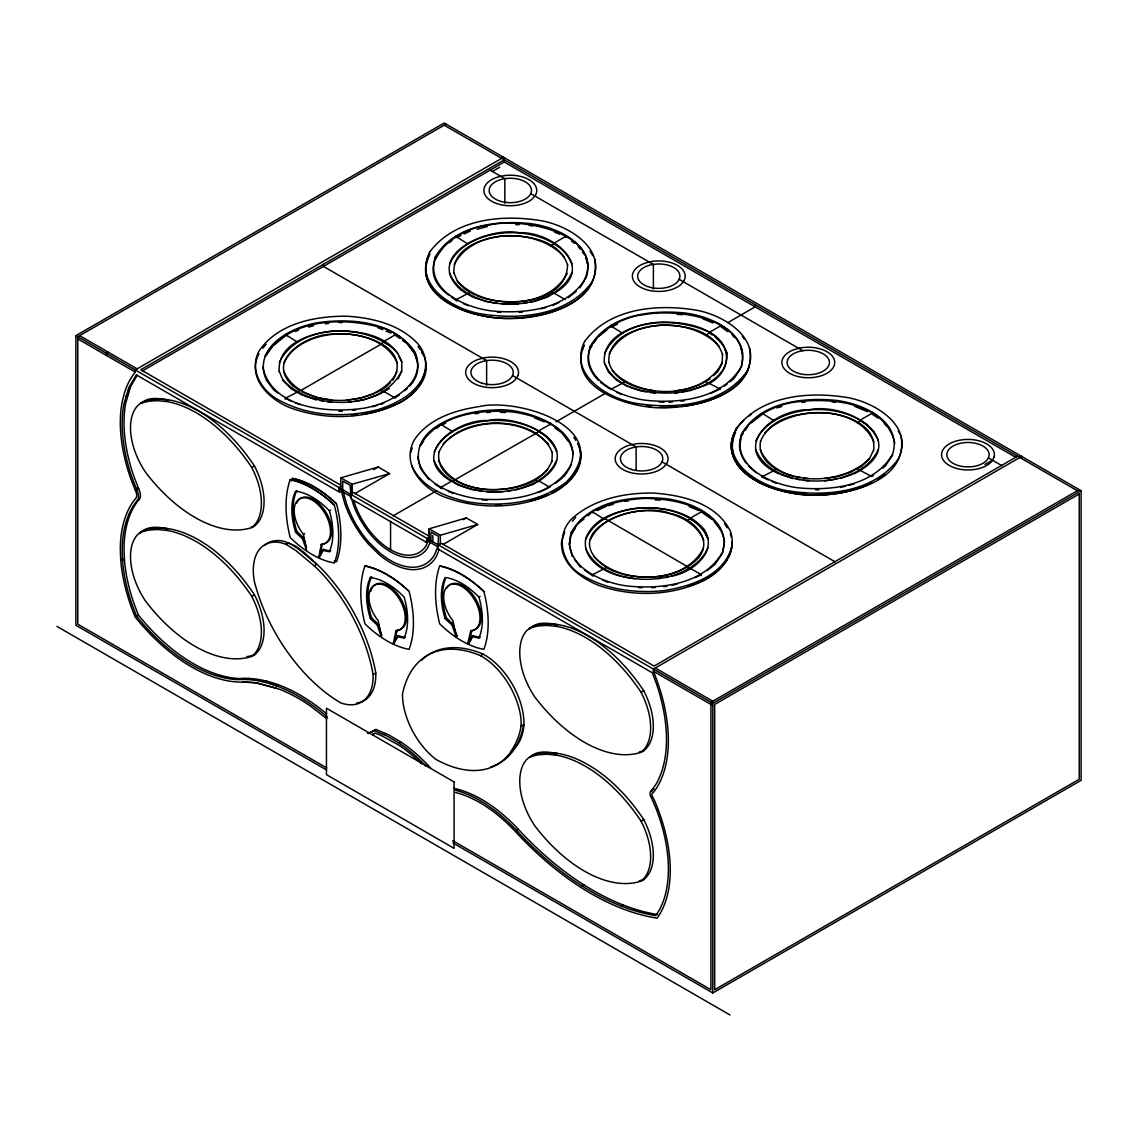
<?xml version="1.0" encoding="UTF-8"?>
<svg xmlns="http://www.w3.org/2000/svg" width="1138" height="1138" viewBox="0 0 1138 1138"><rect width="100%" height="100%" fill="white"/><g stroke="black" fill="none" stroke-linecap="round" stroke-linejoin="round"><path stroke-width="1.5" d="M279.237 371.827C276.79 343.932 310.518 333.021 332.922 331.101C358.015 329.977 392.468 334.842 401.799 362.112M401.799 361.557L401.686 371.415L398.115 378.926M604.378 362.994C601.931 335.098 635.658 324.202 658.063 322.267C683.127 321.129 716.94 326.009 726.94 352.737C728.96 380.334 695.474 390.931 673.269 392.909C648.205 394.047 614.392 389.182 604.378 362.439M438.955 451.786C435.285 477.277 466.367 487.846 486.68 489.468C510.379 490.563 541.973 485.926 551.944 461.046M453.891 273.049C452.469 247.202 483.735 237.614 504.589 235.922C527.648 235.082 559.398 239.819 567.577 265.083M551.944 461.416L552.3 452.426M567.577 264.713C566.624 304.828 504.063 307.459 476.481 295.596M608.816 362.496C607.393 336.649 638.66 327.061 659.514 325.368C682.572 324.529 714.323 329.266 722.516 354.53M722.516 354.16L722.161 363.15L717.964 371.443L713.54 375.682M760.582 440.932C756.727 460.577 777.78 472.384 793.983 476.296M873.586 450.563C877.256 425.071 846.174 414.502 825.847 412.881C802.148 411.785 770.554 416.423 760.582 441.302M569.128 544.903C573.054 509.881 615.587 499.753 645.075 498.416C675.104 498.629 717.85 506.922 724.607 541.66M569.441 544.163L570.067 540.82M741.222 367.631C752.773 318.284 677.423 308.27 643.824 314.671C614.179 317.289 567.421 348.683 598.204 380.092M740.283 442.554L740.895 439.211M724.294 543.324L722.417 553.324L715.077 564.306L707.096 570.679M318.811 557.435L321.215 544.59A25.676 14.822 60 0 0 326.279 515.813A25.676 14.822 60 0 0 298.369 499.71A25.676 14.822 60 0 0 303.433 534.305L306.535 550.351L302.395 538.544A67.185 38.792 60 0 1 295.596 532.186A62.249 35.947 60 0 1 295.596 491.203A64.496 37.241 60 0 1 329.394 510.791A66.16 38.194 60 0 1 329.394 551.617A54.951 31.722 60 0 1 322.31 550.081C318.768 552.328 320.02 559.654 319.437 556.354L322.467 543.864A25.676 14.822 60 0 0 325.425 511.417A25.676 14.822 60 0 0 296.605 503.195M397.062 636.398A54.951 31.722 60 0 0 404.146 637.934L405.398 637.223A54.951 31.722 60 0 1 398.3 635.673L393.25 643.838L395.981 630.907A25.676 14.822 60 0 0 401.031 602.13A25.676 14.822 60 0 0 373.122 586.027A25.676 14.822 60 0 0 378.186 620.637L381.287 636.668L377.162 624.862A67.185 38.792 60 0 1 370.348 618.503A62.249 35.947 60 0 1 370.348 577.521L371.6 576.81A62.249 35.947 60 0 0 371.6 617.792A67.185 38.792 60 0 0 378.399 624.136L381.827 635.545L380.576 636.256M394.303 642.927L397.219 630.182A25.676 14.822 60 0 0 399.424 596.582A25.676 14.822 60 0 0 370.76 591.319M467.69 643.397L470.734 630.907A25.676 14.822 60 0 0 475.784 602.13A25.676 14.822 60 0 0 447.888 586.027A25.676 14.822 60 0 0 452.938 620.637L456.039 636.668L451.914 624.862A67.185 38.792 60 0 1 445.114 618.503A62.249 35.947 60 0 1 445.114 577.521A64.496 37.241 60 0 1 478.913 597.109A66.16 38.194 60 0 1 478.913 637.934A54.951 31.722 60 0 1 471.815 636.398C472.156 641.363 465.143 645.175 469.439 643.155M468.913 642.785L471.971 630.182L470.734 630.907M480.506 655.701A55.904 32.277 60 0 1 521.104 720.496C521.673 731.876 516.524 742.844 510.521 752.246A125.265 72.32 60 0 1 435.854 759.345A56.601 32.675 60 0 1 402.496 694.08A130.145 75.136 60 0 1 480.506 655.701L483.181 654.151A55.904 32.277 60 0 1 523.779 718.946C524.746 730.511 520.919 744.38 511.147 751.222M258.952 353.719C245.851 378.442 271.171 401.572 293.078 408.784C326.677 420.292 364.715 419.197 396.991 404.004C420.263 394.502 436.224 364.06 417.191 343.022C398.784 323.96 371.628 317.616 346.023 316.179C314.742 316.222 278.696 323.107 259.492 350.291C248.966 368.058 260.161 388.826 276.278 398.584C306.847 416.565 344.658 418.343 378.442 409.467C398.727 402.923 421.501 390.889 425.882 368.015M429.709 253.859C409.851 297.957 472.327 318.185 505.229 318.384C539.782 318.939 603.04 305.354 594.619 258.739M410.633 452.668L412.255 447.917M584.093 344.885C566.226 388.343 627.892 407.447 660.168 407.831C694.706 408.386 757.979 394.801 749.544 348.185M562.044 540.095L564.747 532.171M735.504 432.312C717.651 475.769 779.317 494.859 811.579 495.258C846.131 495.798 909.39 482.213 900.955 435.612M732.218 544.889C725.375 575.287 690.922 586.497 663.639 590.65C635.929 593.424 606.853 589.939 582.613 575.444C559.981 563.708 554.121 531.418 575.686 515.514C597.222 498.344 625.402 492.896 652.359 493.039C681.648 494.845 717.096 502.953 730.738 532.029C737.353 553.182 721.279 572.016 703.327 580.864C671.064 596.07 633.013 597.151 599.413 585.657C580.906 578.36 560.422 563.893 561.503 541.674M439.183 549.327L436.338 556.51A72.462 41.836 60 0 1 379.338 554.747L368.655 544.334A72.462 41.836 60 0 1 344.8 503.665L340.817 488.999L340.817 477.818L378.2 467.035L389.58 473.607L354.786 493.679M426.281 542.271L427.077 538.416L430.036 536.709L353.278 492.398L350.333 494.105L351.13 498.871L426.281 542.271L428.144 541.19L437.76 546.738M279.365 362.51C298.625 322.097 369.864 322.324 397.745 353.136M449.581 264.244C467.59 222.763 554.291 221.682 572.016 263.845M401.686 370.874C382.411 411.287 311.172 411.06 283.291 380.248M320.76 555.244L323.548 549.355A54.951 31.722 60 0 0 330.646 550.906L329.394 551.617M434.289 451.957C452.298 410.491 538.999 409.396 556.738 451.558M398.3 635.673L393.563 643.752M571.902 272.594C553.893 314.074 467.192 315.155 449.453 272.992M604.506 353.69C621.305 318.441 671.42 317.388 703.625 329.736C734.807 340.774 733.512 375.568 702.886 386.308M479.582 637.166A54.951 31.722 60 0 1 473.067 635.673L468.315 643.752M556.61 460.321C538.601 501.787 451.9 502.882 434.161 460.719M585.7 539.384C603.709 497.903 690.41 496.822 708.149 538.985M755.917 441.103C773.925 399.637 860.627 398.542 878.365 440.705M708.021 547.734C690.012 589.214 603.311 590.295 585.586 548.132M878.237 449.453C860.228 490.933 773.527 492.029 755.803 449.866M284.016 362.709C302.224 324.728 380.661 323.59 397.361 363.349M397.02 371.6C378.812 409.58 300.375 410.718 283.675 370.945M392.823 380.277C412.795 346.037 359.025 331.101 334.373 334.202C308.199 332.822 262.494 360.646 294.372 387.176M454.233 264.429C473.564 227.372 537.748 227.572 564.05 256.733M438.955 452.156C455.456 413.791 537.321 412.71 552.3 452.796M567.236 273.333C547.904 310.389 483.721 310.19 457.419 281.029M609.157 353.875C628.489 316.819 692.672 317.018 718.988 346.18M590.366 539.568C608.574 501.602 687.011 500.464 703.711 540.223M722.161 362.78C702.843 399.836 638.646 399.637 612.344 370.476M703.369 548.473C684.038 585.529 619.854 585.33 593.552 556.169M873.586 450.193L869.389 458.87L861.622 466.281L858.08 468.259M264.969 356.365C287.686 319.465 339.764 316.777 377.844 326.748C403.293 331.599 432.298 361.955 409.652 386.067M265.879 355.924L272.309 346.308M435.185 259.023L442.526 248.041M419.894 445.812C438.258 414.047 480.521 408.883 513.85 412.112C537.933 415.925 569.043 426.579 573.196 454.247M420.818 445.371L423.564 441.245M579.868 287.8C615.103 236.22 523.38 215.992 488.899 225.224C455.584 227.714 408.414 265.339 448.528 294.984M590.11 348.47L591.945 345.724M593.78 342.979L596.525 338.854M571.006 464.987C552.641 496.765 510.379 501.915 477.05 498.7C452.967 494.888 421.857 484.219 417.703 456.566M563.666 476.893C598.005 433.464 527.819 406.451 493.664 410.078C462.768 410.42 405.74 427.504 420.818 469.041M572.229 532.783L574.975 528.672M740.297 369.011L733.882 378.613L729.885 381.799M741.521 435.882L743.356 433.137M745.191 430.392L747.951 426.281M454.972 790.113A130.543 75.364 60 0 1 516.567 830.498A265.737 153.417 60 0 0 574.249 880.84C598.858 897.469 626.27 910.898 655.815 915.635L659.613 909.504A131.425 75.876 60 0 0 656.526 809.744L651.846 798.634A6.415 3.713 60 0 1 651.846 790.213L656.213 783.911A138.438 79.93 60 0 0 656.213 683.113L652.302 672.757L437.888 548.971L438.457 536.354L430.975 532.029L430.975 540.664L427.461 548.146A59.745 34.496 60 0 1 390.576 551.859A59.745 34.496 60 0 1 353.676 505.542L351.414 498.117M892.633 455.058L885.293 466.039L882.633 468.159M137.229 375.184L130.642 386.55L125.706 403.25A131.852 76.118 60 0 0 134.298 477.59L139.064 489.667A10.313 5.96 60 0 1 139.064 499.653L136.788 501.061A131.738 76.061 60 0 0 122.179 550.493L122.591 560.906A131.852 76.118 60 0 0 132.435 605.516L136.588 616.298L144.711 625.843A156.589 90.414 60 0 0 237.913 679.642C252.295 678.561 266.577 681.932 279.891 687.167A172.407 99.532 60 0 1 327.331 717.04M262.778 348.256L266.064 344.373M572.4 521.232L575.686 517.349M390.604 382.396L385.071 387.688L375.796 392.88M443.137 443.848C470.136 416.906 522.484 416.181 548.772 444.46M547.748 469.354C521.844 496.908 455.285 498.885 438.599 460.406M764.779 432.995C790.697 405.441 857.241 403.449 873.927 441.942M869.389 458.5C843.471 486.054 776.913 488.031 760.241 449.538M140.5 403.307L137.485 405.882A55.904 32.277 60 0 0 145.621 472.384A130.145 75.136 60 0 0 251.811 527.577L254.485 526.026A56.601 32.675 60 0 0 254.485 466.025A125.265 72.32 60 0 0 169.32 399.993C159.747 398.812 149.163 398.456 140.5 403.307L148.651 401.259L157.4 400.661L166.646 401.543A125.265 72.32 60 0 1 251.811 467.576A56.601 32.675 60 0 1 251.811 527.577M141.169 403.478C148.111 396.294 159.235 398.57 168.083 399.879L165.394 401.415M140.5 532.143L137.485 534.718A55.904 32.277 60 0 0 145.621 601.22A130.145 75.136 60 0 0 251.811 656.398L254.485 654.862A56.601 32.675 60 0 0 254.485 594.861A125.265 72.32 60 0 0 169.32 528.829C159.747 527.634 149.163 527.278 140.5 532.143L148.651 530.095L157.4 529.497L166.646 530.365A125.265 72.32 60 0 1 251.811 596.412A56.601 32.675 60 0 1 251.811 656.398M140.159 533.181C147.143 525.187 158.794 527.193 168.083 528.701L165.394 530.251M529.753 628.034L526.738 630.623A55.904 32.277 60 0 0 534.874 697.11A130.145 75.136 60 0 0 641.064 752.303L643.738 750.753A56.601 32.675 60 0 0 643.738 690.752A125.265 72.32 60 0 0 558.573 624.719C549 623.539 538.402 623.183 529.753 628.034L537.89 625.985L546.653 625.402L555.899 626.27A125.265 72.32 60 0 1 641.064 692.302A56.601 32.675 60 0 1 641.064 752.303M529.412 629.072C536.382 621.092 548.032 623.083 557.321 624.606L554.647 626.142M529.753 756.87L526.738 759.444A55.904 32.277 60 0 0 534.874 825.946A130.145 75.136 60 0 0 641.064 881.125L643.738 879.589A56.601 32.675 60 0 0 643.738 819.588A125.265 72.32 60 0 0 558.573 753.555C549 752.374 538.402 752.019 529.753 756.87L537.89 754.821L546.653 754.224L555.899 755.091A125.265 72.32 60 0 1 641.064 821.138A56.601 32.675 60 0 1 641.064 881.125M530.422 757.04C537.349 749.842 548.488 752.118 557.321 753.441L554.647 754.978M136.788 501.061L137.2 500.734A10.313 5.96 60 0 0 137.2 490.748L132.435 478.671A131.852 76.118 60 0 1 123.829 404.331L128.779 387.631L136.332 374.871L339.522 492.171L341.386 491.104L350.959 496.623L350.163 485.371L342.694 481.061L342.694 489.696L346.478 503.665A69.802 40.299 60 0 0 369.466 542.84L379.751 552.869A69.802 40.299 60 0 0 434.659 554.576L438.457 544.974L441.402 543.281L654.108 666.071L1017.585 456.224M273.632 345.241L284.287 336.763M449.183 242.735L451.843 240.602M399.41 394.872L394.957 397.845L383.52 391.244L383.52 392.169M404.744 390.633L407.404 388.499M568.303 297.658L576.297 291.3M436.551 428.329L439.211 426.209M598.773 336.421L606.767 330.048M555.671 483.252L562.328 477.96M724.565 386.052L727.225 383.919M578.645 523.167L583.979 518.928M587.962 515.742L590.636 513.622M751.521 422.781L760.853 415.356M376.009 729.472L368.456 733.469L376.009 729.472L388.798 734.92L401.145 742.189A125.45 72.419 60 0 1 425.185 762.275L430.904 768.292M374.331 733.526L372.439 734.664L375.056 733.085L381.017 735.39L399.125 745.333A122.804 70.897 60 0 1 421.529 763.854M326.663 770.042L75.89 625.26L75.89 335.653L444.19 123.018L1081.1 490.734L1081.1 780.341L712.801 992.976L452.81 842.874M446.068 124.099L77.768 336.734L77.768 624.179L326.734 767.922M108.38 352.254L106.503 353.335L106.503 355.483M503.551 157.286L135.251 369.921L135.251 372.083A134.497 77.654 60 0 0 124.113 393.976L121.994 402.866A134.497 77.654 60 0 0 130.77 478.685L135.251 490.293A7.667 4.424 60 0 1 135.251 498.928A134.497 77.654 60 0 0 120.301 549.398L120.728 560.038A134.497 77.654 60 0 0 135.251 617.137A159.235 91.936 60 0 0 238.696 682.06L253.902 682.43L276.477 688.134M504.632 157.912L502.754 158.993L1018.738 456.893L1020.615 455.812M142.307 370.974L504.248 162.009L1016.049 457.49M492.37 171.468L499.696 167.243M125.792 396.124L127.655 395.042M395.683 334.572L384.089 341.258L384.089 342.182L389.793 345.468M565.899 236.291L554.306 242.977L554.306 243.902L560.01 247.202M384.089 341.813L380.874 344.046M462.896 291.385L467.163 293.86L470.378 292.366M554.306 243.532L551.091 245.765M301.257 390.263L381.97 343.662M136.347 488.799L138.21 487.718M136.788 489.952L138.651 488.871M251.811 467.576L254.485 466.025M565.173 299.564L553.737 292.978L547.961 296.862L535.5 301.029M555.173 292.708C597.863 267.188 551.674 231.014 519.255 232.764C488.899 226.362 421.615 255.097 461.459 290.56M379.196 394.303L389.224 388.513M124.426 559.156L122.563 560.237L120.671 558.815M75.89 335.653L338.953 487.533L340.817 486.452M338.953 489.696L340.817 488.615L427.077 538.416M373.662 469.653L378.2 467.035M339.522 492.171L338.953 490.08L340.817 488.999M136.588 616.298L138.466 615.217L146.589 624.762A156.589 90.414 60 0 0 239.777 678.561C254.172 677.48 268.454 680.851 281.755 686.086A172.407 99.532 60 0 1 326.62 713.768M329.394 510.791L330.646 510.066M295.596 532.186L296.847 531.474A62.249 35.947 60 0 1 296.847 490.492M375.796 673.07L373.122 674.621A56.601 32.675 60 0 1 340.774 702.9A130.145 75.136 60 0 1 254.371 581.475A55.904 32.277 60 0 1 281.314 542.812L286.008 544.32L288.682 542.769L298.697 549.113L318.227 565.43A125.265 72.32 60 0 1 375.796 673.07A56.601 32.675 60 0 1 356.564 703.071M303.433 534.305L304.671 533.594M302.395 538.544L303.647 537.819L306.577 547.591M321.215 544.59L322.467 543.864M322.31 550.081L323.548 549.355M318.185 557.079L319.437 556.354M251.811 596.412L254.485 594.861M441.743 488.728L440.292 487.704L451.871 481.018L456.082 484.006M550.607 424.019L539.028 430.705L539.028 431.629M610.509 389.438L625.317 381.813M451.871 481.573L536.083 433.322M539.028 431.259L535.799 433.493M709.244 332.979L706.015 335.212M393.151 515.841L436.679 490.72M555.956 421.857L606.326 392.766M727.907 322.58L755.134 306.862L755.134 304.7M314.259 565.785L316.933 564.249L305.027 553.253L295.752 546.084L283.988 541.275A55.904 32.277 60 0 0 264.571 545.315M427.077 540.564L430.036 538.871M463.294 519.653L466.324 517.918L477.704 524.476L442.924 544.561M539.881 480.421C589.328 447.433 521.232 412.909 487.846 420.548C456.182 419.04 407.987 454.844 450.449 480.748M242.181 679.557L244.044 678.476M246.576 679.471L248.454 678.39M370.348 618.503L371.6 617.792M263.646 682.003L265.51 680.922M264.912 682.302L266.776 681.221M270.175 683.796L272.039 682.715M273.077 684.692L274.941 683.625M377.162 624.862L378.399 624.136M276.15 685.816L278.028 684.735M395.981 630.907L397.219 630.182M392.937 643.397L394.26 642.856M478.913 597.109L480.151 596.383M445.114 618.503L446.352 617.792A62.249 35.947 60 0 1 445.228 579.413M451.914 624.862L453.152 624.136L456.935 635.843M455.328 636.256L456.58 635.545M456.039 636.668L457.291 635.943M471.815 636.398L473.067 635.673M478.913 637.934L480.151 637.223M593.154 576.155L591.703 575.131L606.511 567.506M702.018 511.431L690.439 518.117L690.439 519.042L696.129 522.342M768.278 479.923L761.919 476.85L776.728 469.226M872.234 413.165L860.655 419.851L860.655 420.776L866.345 424.061L874.311 432.099M690.439 518.672L687.224 520.905M860.655 420.406L857.426 422.639M371.159 732.346L373.022 731.265M383.762 734.508L385.64 733.441M854.311 473.721C914.611 443.066 849.745 401.6 809.474 409.694C770.881 408.955 727.836 450.136 779.117 473.963M398.997 743.1L400.875 742.019M427.831 765.063L425.968 766.144L423.322 763.342A125.45 72.419 60 0 0 399.282 743.27L386.934 736.001L374.146 730.553M521.19 726.087L523.864 724.55L521.375 734.323L517.804 743.071L513.195 750.696A125.265 72.32 60 0 1 490.691 766.955M984.953 464.489L992.421 460.179M1021.696 456.438L653.397 669.073L653.397 671.235A141.084 81.452 60 0 1 653.397 792.546A3.77 2.176 60 0 0 651.903 794.452A3.77 2.176 60 0 0 653.397 798.079A134.071 77.412 60 0 1 657.11 918.167C631.803 914.184 607.934 903.842 586.113 890.67A268.198 154.853 60 0 1 515.884 832.106A127.968 73.885 60 0 0 455.485 792.475M641.064 692.302L643.738 690.752M1079.237 489.653L710.937 702.288L710.937 989.733L452.753 840.669M466.324 517.918L429.111 528.8L428.941 539.497L712.801 703.369L1081.1 490.734M516.567 830.498L518.43 829.417A265.737 153.417 60 0 0 576.113 879.759C600.722 896.388 628.148 909.817 657.679 914.554M652.003 790.199L653.866 789.118M641.064 821.138L643.738 819.588M582.002 885.848L583.879 884.781M621.334 906.133L623.211 905.051M710.212 378.869L699.415 384.9L687.964 388.599M460.975 235.438L456.295 237.643L456.295 235.794M464.091 233.959L470.321 231.014M295.439 331.499L298.554 330.034M552.712 305.453L558.943 302.509M380.931 404.459L384.047 402.994M612.785 326.35L617.465 324.145M445.683 423.151L441.018 425.356L441.018 423.507M710.752 393.435L720.098 389.011L720.098 388.101M538.985 492.441L548.331 488.031M597.109 510.564L606.454 506.154M839.375 476.025L850.826 472.313L856.9 468.557L871.509 476.438L873.315 475.584M695.062 577.649L701.293 574.704L689.87 568.104L689.87 569.028M377.745 395.128L363.719 399.822L355.056 401.202M688.874 391.003L701.335 386.82M520.208 488.757L532.669 484.575L538.459 481.246L535.273 479.781M840.285 478.415L852.746 474.247M671.619 576.169C692.103 572.684 718.761 551.788 704.095 529.455C688.533 510.806 662.231 506.851 639.257 507.961C618.688 510.237 593.439 517.249 585.7 538.829C582.13 559.583 603.951 572.243 621.263 576.34M374.274 393.72L361.173 397.959L346.677 400.107M353.918 500.848L355.312 505.443A57.099 32.959 60 0 0 390.576 549.697A57.099 32.959 60 0 0 425.825 546.14L429.111 539.142L429.111 528.8L440.321 535.273L477.704 524.476M389.58 473.607L352.04 484.29L340.817 477.818M477.078 229.25L487.206 226.59M308.54 327.075L313.619 325.752M541.019 308.839L546.084 307.516M372.496 406.679L377.56 405.341M776.671 407.888L781.735 406.551M608.133 505.713L613.197 504.39M840.612 487.477L845.676 486.154M849.048 485.272L854.112 483.935M672.089 585.316L677.153 583.979M367.418 733.142L370.319 732.403M523.537 303.192L527.008 302.651M530.479 302.096L533.935 301.556M348.128 402.283L351.585 401.742M675.005 393.193L678.461 392.638M681.932 392.098L687.139 391.273M508.245 490.919L511.716 490.364M515.187 489.824L518.658 489.269M824.68 480.876L836.814 478.97M657.935 578.602L661.406 578.061M664.862 577.521L668.333 576.966M675.033 390.803L686.314 389.139M824.837 478.458L837.739 476.552M325.368 323.775L328.711 323.448M519.213 312.353L522.555 312.04M352.339 410.306L355.682 409.979M475.271 413.706L478.614 413.379M486.979 412.568L490.322 412.241M669.116 402.297L672.458 401.97M680.823 401.159L684.166 400.832M801.92 402.368L805.263 402.041M625.018 501.289L628.361 500.962M651.989 587.82L655.332 587.493M663.696 586.682L667.039 586.355M502.214 304.074L518.345 304.017M486.936 491.787L503.053 491.73M243.034 681.975L257.401 683.013L280.176 689.472A169.761 98.01 60 0 1 311.456 706.798L326.891 718.875M515.685 224.57L519.042 224.755M677.338 314.387L682.387 314.657M497.377 312.182L500.748 312.367M338.74 322.467L342.097 322.651M832.12 401.984L835.477 402.169M659.044 401.999L664.08 402.269M500.393 412.283L505.443 412.568M338.939 411.103L342.31 411.287M815.505 489.696L818.862 489.881M655.175 499.895L660.211 500.165M482.099 499.895L487.135 500.179M638.56 587.592L641.917 587.777M497.036 303.277L486.68 301.712L472.782 297.103L468.572 294.671M643.34 391.415L646.782 391.941M650.239 392.468L655.417 393.25M319.92 400.505L323.377 401.031M326.819 401.558L331.997 402.34M796.472 479.098L799.929 479.624M803.385 480.151L808.563 480.933M481.758 491.004L471.388 489.425L457.49 484.816M622.813 576.852L634.89 578.687M655.303 390.946C637.067 388.826 614.335 381.913 608.816 362.126M319.024 397.973L331.755 400.021M795.576 476.552L800.355 477.334M803.528 477.846L808.307 478.614M623.766 574.576C649.428 579.939 680.453 577.507 699.173 557.136C714.166 536.709 689.244 516.424 669.955 513.466C636.27 499.255 550.991 533.096 609.513 569.299M529.142 225.31L532.57 226.049M629.257 387.062L641.604 391.159M780.668 474.475L793.03 478.572M304.102 395.882L316.464 399.979M317.431 397.703L301.67 391.529M611.021 570.195L622.173 574.021M554.619 232.124L559.526 234.158M702.985 318.853L712.815 322.922M854.41 406.266L867.512 411.7M463.579 303.732L468.5 305.766M616.867 392.496L621.789 394.53M771.564 481.274L776.472 483.309M377.844 327.673L382.766 329.707M386.038 331.073L390.96 333.107M534.419 417.802L544.249 421.871M689.102 506.581L698.931 510.649M291.726 401.33L285.368 398.257L300.162 390.633L295.823 388.044M294.998 402.681L299.92 404.715M448.287 491.445L453.209 493.494M602.984 580.224L607.905 582.272M444.19 125.18L501.673 158.367M1019.819 457.519L1077.359 490.734M490.122 170.174L504.845 178.666A21.138 12.205 0 0 1 530.735 193.616L653.383 264.429L653.383 289.095M679.116 279.294L802.802 350.703A21.138 12.205 0 0 1 828.706 365.654A21.138 12.205 0 0 1 793.328 371.13A21.138 12.205 0 0 1 802.802 350.703M988.41 457.86A21.138 12.205 0 0 1 953.032 463.322A21.138 12.205 0 0 1 962.506 442.91A21.138 12.205 0 0 1 988.41 457.86L1002.08 465.755M456.295 236.718L467.732 243.873M611.234 326.165L622.657 333.32M720.098 389.011L705.489 381.5M762.645 413.578L774.068 420.733M553.737 293.519L550.564 292.053M512.527 375.554L636.128 446.935L636.128 469.823M662.032 461.886L835.235 561.888M604.349 518.288L687.181 566.482M286.079 334.985L297.516 342.14M441.018 424.431L452.44 431.587M592.429 511.858L603.865 518.999M383.52 391.799L380.348 390.334M689.87 568.659L686.683 567.193M340.376 484.944L140.771 369.708L504.248 159.861L504.248 162.009M79.632 335.653L137.115 368.84M655.26 667.992L712.801 701.221M77.768 338.896L135.251 372.083M653.397 671.235L712.801 705.532M56.9 626.355L730.013 1014.982M712.089 334.999L709.244 332.424L720.823 325.738L720.823 324.828M627.707 386.55L616.398 380.007L608.432 371.97L605.06 364.487M540.45 432.454L544.718 434.915L552.67 442.952L554.021 445.94M302.566 395.37L291.257 388.826L283.291 380.803L279.237 371.273M474.887 295.055L464.589 288.896L457.419 281.399L453.891 272.679M286.008 544.32L296.022 550.664L315.553 566.966A125.265 72.32 60 0 1 373.122 674.621M877.882 418.087L872.234 414.09L872.234 412.241M720.823 326.663L727.865 331.67M571.532 241.228L574.349 243.233M756.286 472.853L748.591 466.182M600.636 382.425L609.1 388.428M451.345 296.99L457.021 301.015M711.89 519.369L702.018 512.356L702.018 510.507M554.832 427.945L560.479 431.942M394.232 334.472L399.907 338.498M402.724 340.504L406.949 343.505L414.132 352.823M584.662 570.124L590.295 574.121M434.659 483.707L438.884 486.708M278.312 393.25L274.087 390.249L265.894 379.594M714.934 336.649L722.886 344.686M700.681 526.937L704.095 530.379M883.515 422.098L886.587 426.096M732.104 334.672L734.152 337.346M746.542 463.507C721.961 431.871 768.036 405.156 795.234 402.084C829.929 397.361 885.563 401.657 894.824 443.393M578.189 246.562L580.238 249.222M582.3 251.896L584.349 254.556M714.323 521.702L720.468 529.696M561.888 432.952L568.033 440.947M574.277 559.128L580.437 567.122M421.842 470.378L429.012 479.695M898.252 431.046L900.058 434.09M742.346 336.037L744.138 339.081M590.11 251.142L592.813 255.709M724.437 523.252L727.139 527.804M573.922 437.348L575.728 440.392M577.521 443.422C588.19 463.778 569.711 484.873 551.916 493.451C519.653 508.643 481.602 509.739 448.002 498.231C424.232 490.905 400.107 465.328 414.417 439.737C428.727 418.628 454.603 410.32 478.671 406.65C518.772 397.233 616.896 428.372 566.624 481.787C539.042 503.352 501.702 507.264 468.045 501.929C445.868 497.078 421.288 487.505 411.572 465.257M418.101 346.379L419.894 349.423M421.7 352.453L424.403 357.019M724.92 349.167L726.94 353.662M705.446 533.366L707.466 537.847M399.097 356.493L401.131 360.988M138.466 615.217L134.298 604.434A131.852 76.118 60 0 1 124.455 559.825L124.042 549.412A131.738 76.061 60 0 1 138.651 499.98M740.738 346.99L742.517 353.591M585.814 257.544L587.592 264.144M569.569 546.553L572.229 556.454M415.157 354.16L416.935 360.76M262.778 367.119C272.039 408.841 327.673 413.137 362.368 408.414C388.542 404.715 428.116 384.317 415.157 352.311C394.601 321.684 352.268 317.886 318.683 322.58C292.665 326.35 253.788 346.094 265.453 377.944M352.197 495.186L352.04 484.29L352.04 494.646M871.509 475.513L871.509 476.438M762.645 412.653L762.645 414.502M761.919 475.926L761.919 476.85M712.801 703.369L712.801 992.976M701.293 573.78L701.293 575.629M611.234 325.24L611.234 327.09M592.429 510.934L592.429 512.783M591.703 574.206L591.703 575.131M565.899 235.381L565.899 237.216M550.607 423.094L550.607 424.943M549.882 486.367L549.882 487.292L538.459 480.691L538.459 481.616M504.845 203.332L504.845 178.666A21.138 12.205 0 0 0 495.371 199.093A21.138 12.205 0 0 0 530.735 193.616M486.623 385.27L486.623 360.604L323.448 266.406L323.448 264.244M467.163 293.86L455.584 299.991L455.584 299.066M440.292 486.78L440.292 487.704M440.321 535.273L440.321 543.907M432.853 535.273L432.853 542.186M395.683 333.647L395.683 335.497M394.957 396.92L394.957 397.845M390.576 521.275L390.576 549.697M338.953 487.533L338.953 490.08M286.079 334.06L286.079 335.909M285.368 397.333L285.368 399.182M453.834 788.335A130.543 75.364 60 0 1 518.43 829.417M651.974 791.365A6.415 3.713 60 0 1 653.724 789.146M424.687 357.801A84.582 48.834 0 0 1 362.083 414.346M357.076 414.972A84.582 48.834 0 0 1 352.055 415.427M420.975 350.077A84.582 48.834 0 0 1 422.724 353.121M291.499 480.99A110.315 63.685 60 0 1 292.366 478.373A97.128 56.075 60 0 1 336.535 503.878A106.005 61.21 60 0 1 336.535 561.759A94.938 54.809 60 0 1 334.145 561.276M292.366 478.373A104.412 60.286 60 0 1 336.535 503.878M749.017 366.792A84.582 48.834 0 0 1 681.804 406.437M676.754 406.92A84.582 48.834 0 0 1 659.77 407.219M651.334 406.636A84.582 48.834 0 0 1 646.341 406.053M630.239 402.852A84.582 48.834 0 0 1 625.317 401.43M582.315 350.234A84.582 48.834 0 0 1 584.121 345.568M591.988 281.883A84.582 48.834 0 0 1 590.437 284.927M588.773 287.587A84.582 48.834 0 0 1 481.388 315.639A84.582 48.834 0 0 1 429.723 254.485M579.1 446.295A84.582 48.834 0 0 1 551.759 493.152M548.658 494.646A84.582 48.834 0 0 1 530.294 501.005M501.147 505.03A84.582 48.834 0 0 1 496.04 505.116M880.158 477.547A84.568 48.834 0 0 1 877.498 479.269M870.157 483.28A84.568 48.834 0 0 1 857.526 488.33M850.911 490.279A84.568 48.834 0 0 1 837.611 493.039M832.603 493.707A84.568 48.834 0 0 1 815.718 494.689M807.169 494.433A84.568 48.834 0 0 1 790.54 492.455M787.297 491.829A84.568 48.834 0 0 1 743.683 420.377M748.704 416.138A84.568 48.834 0 0 1 751.478 414.161M731.89 541.873A84.582 48.834 0 0 1 728.306 557.648M727.466 559.156A84.582 48.834 0 0 1 703.17 580.181M701.776 580.864A84.582 48.834 0 0 1 688.063 586.283M730.297 533.935A84.582 48.834 0 0 1 731.208 537.065M884.866 474.432A84.582 48.834 0 0 1 877.882 479.397M871.537 482.953A84.582 48.834 0 0 1 854.809 489.553M853.173 490.037A84.582 48.834 0 0 1 760.013 482.91A84.582 48.834 0 0 1 735.76 430.491M421.345 660.438A130.145 75.136 60 0 1 483.181 654.151M643.738 750.753A130.145 75.136 60 0 1 639.172 752.005M254.485 526.026A130.145 75.136 60 0 1 251.47 526.908M643.738 879.589A130.145 75.136 60 0 1 639.172 880.84M254.485 654.862A130.145 75.136 60 0 1 246.775 656.683M290.19 479.624A110.315 63.685 60 0 0 290.19 537.506A94.938 54.809 60 0 0 334.359 563.011A106.005 61.21 60 0 0 334.359 505.13A104.412 60.286 60 0 0 290.19 479.624A97.128 56.075 60 0 1 334.359 505.13M303.647 537.819A67.185 38.792 60 0 1 296.847 531.474M439.695 565.942A110.315 63.685 60 0 0 439.695 623.823A94.938 54.809 60 0 0 483.863 649.329A106.005 61.21 60 0 0 483.863 591.447A104.412 60.286 60 0 0 439.695 565.942A97.128 56.075 60 0 1 483.863 591.447M446.935 587.862A25.676 14.822 60 0 1 474.959 597.763A25.676 14.822 60 0 1 473.636 629.926M453.152 624.136A67.185 38.792 60 0 1 446.352 617.792M364.942 565.942A110.315 63.685 60 0 0 364.942 623.823A94.938 54.809 60 0 0 409.111 649.329A106.005 61.21 60 0 0 409.111 591.447A104.412 60.286 60 0 0 364.942 565.942A97.128 56.075 60 0 1 409.111 591.447M370.348 577.521A64.496 37.241 60 0 1 404.146 597.109A66.16 38.194 60 0 1 404.146 637.934M435.185 257.174C425.015 290.218 465.826 308.085 492.341 310.973C525.656 314.202 567.919 309.038 586.283 277.259C596.454 244.229 555.643 226.348 529.142 223.461C495.812 220.246 453.55 225.395 435.185 257.174M590.11 346.621C579.953 379.665 620.751 397.532 647.266 400.42C680.595 403.649 722.858 398.485 741.222 366.706C751.379 333.676 710.581 315.795 684.066 312.907C650.737 309.692 608.474 314.842 590.11 346.621M571.304 532.314C561.148 565.358 601.959 583.225 628.461 586.113C661.79 589.342 704.052 584.178 722.417 552.399C732.588 519.369 691.776 501.488 665.261 498.6C631.946 495.386 589.683 500.535 571.304 532.314M741.521 434.033C731.364 467.078 772.176 484.959 798.677 487.846C832.006 491.061 874.269 485.912 892.633 454.133C902.804 421.088 861.992 403.222 835.477 400.334C802.162 397.105 759.9 402.269 741.521 434.033M429.709 252.01C412.625 285.866 454.773 310.432 483.323 314.202C520.991 319.878 567.407 315.283 591.76 282.423C608.844 248.582 566.71 224.001 538.146 220.231C500.478 214.556 454.062 219.15 429.709 252.01M584.633 341.457C567.563 375.312 609.698 399.879 638.262 403.649C675.915 409.324 722.346 404.744 746.699 371.87C763.769 338.029 721.634 313.448 693.07 309.678C655.403 304.002 608.986 308.597 584.633 341.457M736.058 428.884C718.974 462.725 761.109 487.306 789.672 491.075C827.34 496.737 873.756 492.157 898.11 459.297C915.194 425.441 873.045 400.861 844.481 397.105C806.828 391.429 760.397 396.01 736.058 428.884M994.143 456.836L992.293 460.677A26.43 15.263 0 0 1 948.324 464.887A26.43 15.263 0 0 1 960.287 440.093A26.43 15.263 0 0 1 994.143 456.836M679.4 278.838L677.508 281.826A21.138 12.205 0 0 1 642.557 284.002A21.138 12.205 0 0 1 652.444 264.528L657.878 263.973A21.138 12.205 0 0 1 679.4 278.838M517.818 375.896L515.386 379.623A26.43 15.263 0 0 1 473.991 383.52A26.43 15.263 0 0 1 478.188 359.423L484.475 357.787A26.43 15.263 0 0 1 517.818 375.896M684.294 280.119L681.662 283.803A26.43 15.263 0 0 1 640.082 286.961A26.43 15.263 0 0 1 645.559 262.963L651.932 261.441A26.43 15.263 0 0 1 684.294 280.119M535.472 195.153L532.513 198.752A26.43 15.263 0 0 1 490.706 200.701A26.43 15.263 0 0 1 498.273 176.888L504.76 175.551A26.43 15.263 0 0 1 535.472 195.153M666.683 463.536L663.667 467.121A26.43 15.263 0 0 1 621.832 468.842A26.43 15.263 0 0 1 629.783 445.072L636.298 443.777A26.43 15.263 0 0 1 666.683 463.536M1079.237 493.977L714.678 704.45L714.678 989.733L1079.237 779.26L1079.237 493.977M799.502 348.1L793.357 349.907A26.43 15.263 0 0 0 794.822 375.625A26.43 15.263 0 0 0 834.581 363.989A26.43 15.263 0 0 0 799.502 348.1M454.076 781.934L326.45 708.234L326.45 774.651L454.076 848.336L454.076 781.934M481.53 382.98A21.138 12.205 0 0 0 513.238 372.396A21.138 12.205 0 0 0 481.53 361.827A21.138 12.205 0 0 0 481.53 382.98M631.035 469.297A21.138 12.205 0 0 0 662.757 458.714A21.138 12.205 0 0 0 631.035 448.144A21.138 12.205 0 0 0 631.035 469.297"/></g></svg>
